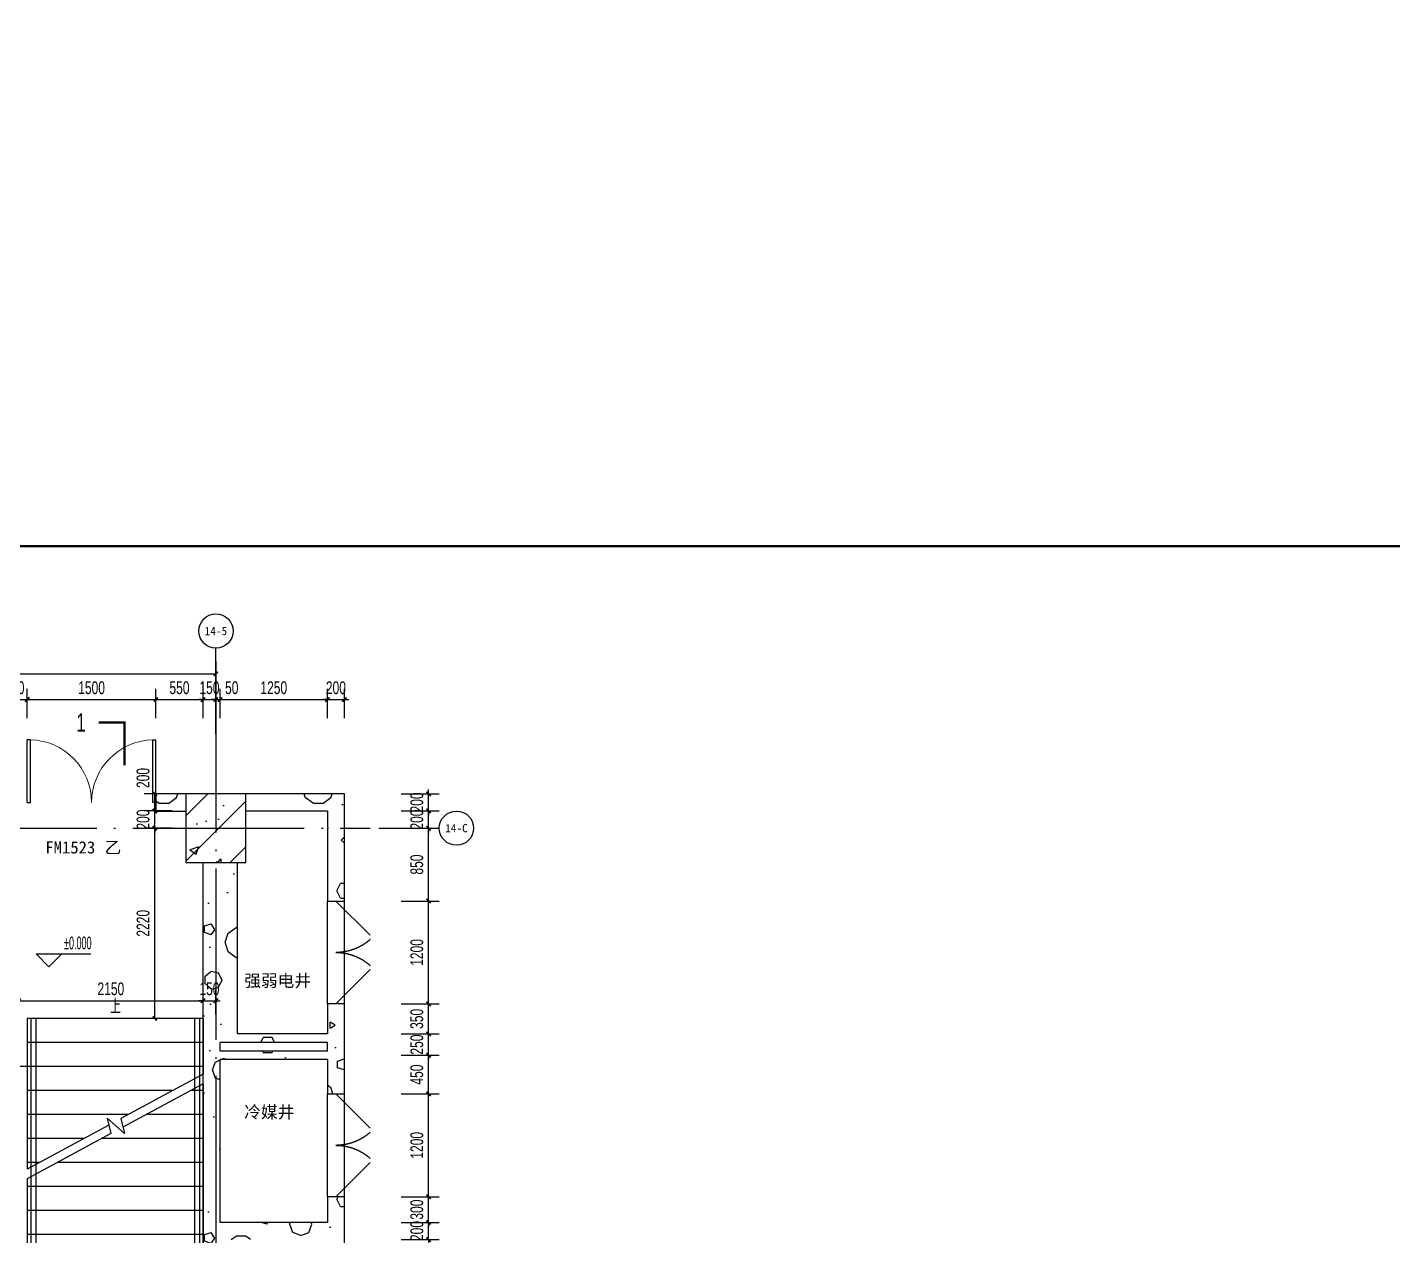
# Model space of a CAD drawing. Extents: x -26219 to 315419, y -160410 to -120810.
# Drawn here: x 6028 to 21955, y -134906 to -120810 of the extents above; entities that cross this region are included whole.
import ezdxf
from ezdxf.enums import TextEntityAlignment as Align
from ezdxf.xclip import XClip

# ---------------------------------------------------------------- set-up
doc = ezdxf.new("R2010")
doc.units = 0
doc.header["$LTSCALE"] = 1000
doc.header["$MEASUREMENT"] = 0
doc.header["$XCLIPFRAME"] = 0
doc.linetypes.add('104-14# 核心筒$2$DOTE', pattern=[2.42, 2, -0.2, 0.02, -0.2])
for name, color, linetype in [('01-标注_尺寸', 124, 'Continuous'), ('01-标注_标高', 200, 'Continuous'), ('01-标注_符号', 200, 'Continuous'), ('01-标注_轴线坐标', 132, 'Continuous'), ('02-TEXT_标注', 130, 'Continuous'), ('02-TEXT_轴号', 7, 'Continuous'), ('104-14# 核心筒$0$A-E_栏杆', 232, 'Continuous'), ('104-14# 核心筒$0$A-E_电梯', 171, 'Continuous'), ('104-14# 核心筒$0$A_STR-砌块墙', 121, 'Continuous'), ('104-14# 核心筒$0$DOOR_FIRE', 220, 'Continuous'), ('104-14# 核心筒$2$05-填充_天正', 26, 'Continuous'), ('104-14# 核心筒$2$A_AXIS-轴线', 36, '104-14# 核心筒$2$DOTE'), ('104-14# 核心筒$2$A_STR-砼柱', 51, 'Continuous'), ('DOOR_FIRE_TEXT', 7, 'Continuous')]:
    doc.layers.add(name, color=color, linetype=linetype)
doc.styles.add('_TCH_AXIS', font='STXIHEI_0.TTF', dxfattribs={"width": 0.75, "height": 750})
doc.styles.add('_TCH_DIM', font='ros.shx', dxfattribs={"width": 0.75, "bigfont": 'jd.shx'})
doc.styles.add('_TCH_DIM_T3', font='ros.shx', dxfattribs={"width": 0.705882, "bigfont": 'jd.shx'})
doc.styles.add('_TCH_LABEL', font='ros.shx', dxfattribs={"bigfont": 'jd.shx'})
doc.styles.add('_TCH_WINDOW', font='STXIHEI_0.TTF')
doc.styles.get("Standard").update_dxf_attribs({"font": 'STXIHEI_0.TTF'})
doc.dimstyles.new('_TCH_ARCH&&50', dxfattribs={"dimtxt": 148.75, "dimasz": 50, "dimexe": 125, "dimexo": 150, "dimgap": 63.125, "dimtad": 1, "dimdec": 0, "dimzin": 0, "dimdsep": 46, "dimtxsty": '_TCH_DIM_T3', "dimblk": 'ARCHTICK', "dimcen": 0.09, "dimclrt": 7, "dimazin": 2, "dimtfac": 1, "dimtdec": 0, "dimtix": 1, "dimtmove": 2, "dimatfit": 3, "dimfxl": 0, "dimtolj": 1, "dimtzin": 0, "dimarcsym": 0})
pattern_1 = [(0, (531, -549), (900, 1800), [0, -1800]), (0, (-522, -792), (900, 1800), [0, -1800]), (0, (63, -810), (900, 1800), [0, -1800]), (0, (702, -279), (900, 1800), [0, -1800]), (0, (-45, -900), (900, 1800), [0, -1800]), (0, (882, 855), (900, 1800), [0, -1800]), (0, (333, 711), (900, 1800), [0, -1800]), (0, (621, 486), (900, 1800), [0, -1800]), (0, (-846, 450), (900, 1800), [0, -1800]), (0, (36, 369), (900, 1800), [0, -1800]), (0, (-306, -90), (900, 1800), [0, -1800]), (0, (-288, -765), (900, 1800), [0, -1800]), (0, (387, -837), (900, 1800), [0, -1800]), (0, (882, -45), (900, 1800), [0, -1800]), (0, (-801, -324), (900, 1800), [0, -1800]), (0, (-648, -18), (900, 1800), [0, -1800]), (0, (54, -144), (900, 1800), [0, -1800]), (0, (-198, -405), (900, 1800), [0, -1800]), (0, (-342, 189), (900, 1800), [0, -1800]), (0, (-117, 864), (900, 1800), [0, -1800]), (0, (-729, -702), (900, 1800), [0, -1800]), (0, (261, 495), (900, 1800), [0, -1800]), (0, (-576, 522), (900, 1800), [0, -1800]), (0, (-720, 756), (900, 1800), [0, -1800]), (130.6013, (771.43, 291.43), (-4499.99995, 5400.00002), [79.025, -33111.333]), (18.43495, (642.86, 325.71), (4500, 1800), [81.316, -11302.884]), (90, (642.9, 248.6), (900, 1800), [77.14, -3522.86]), (161.56505, (720, 222.86), (-4500, 1799.9999), [81.316, -11302.884]), (53.1301, (720, 222.86), (900, 1800), [85.714, -8914.285]), (135, (788.6, -694.3), (-900, 1800), [72.73, -5018.44]), (45, (685.7, -694.3), (900, 1800), [72.73, -5018.44]), (135, (737.14, -745.7), (-900, 1800), [72.73, -5018.44]), (45, (737.14, -745.7), (900, 1800), [72.73, -5018.44]), (116.565, (-77.1, 514.3), (-0.0002, 3600), [95.83, -1916.63]), (180, (-120, 600), (-900, 1800), [102.86, -1697.14]), (63.435, (-265.7, 514.3), (8e-06, 3600), [95.83, -1916.63]), (116.565, (-222.9, 428.6), (-0.0002, 3600), [95.83, -1916.63]), (0, (-222.9, 428.6), (900, 1800), [102.86, -1697.14]), (63.435, (-120, 428.6), (8e-06, 3600), [95.83, -1916.63]), (107.10273, (600, -94.286), (-2699.9999, 9000.00001), [116.584, -48848.707]), (143.97263, (565.71, 17.14), (-17099.9998, 12600), [116.584, -24366.06]), (180, (471.4, 85.7), (-900, 1800), [111.43, -1688.57]), (36.02737, (265.71, 17.14), (17099.99987, 12599.99986), [116.584, -24366.06]), (71.56505, (231.43, -85.7), (2700, 9000), [108.42, -11275.78]), (107.10273, (265.714, -197.14), (-2699.9999, 9000.00001), [116.584, -48848.707]), (143.97263, (360, -265.71), (-17099.9998, 12600), [116.584, -24366.06]), (0, (360, -265.7), (900, 1800), [111.43, -1688.57]), (36.02737, (471.43, -265.71), (17099.99987, 12599.99986), [116.584, -24366.06]), (71.56505, (565.71, -197.14), (2700, 9000), [108.42, -11275.78]), (150.2551, (617.14, 745.71), (-2700, 1800), [69.105, -14442.96]), (90, (557.1, 711.4), (900, 1800), [68.57, -3531.43]), (29.7449, (557.14, 711.43), (2700, 1800), [69.105, -14442.96]), (116.565, (197.1, -531.4), (-0.0002, 3600), [95.83, -1916.63]), (168.69007, (154.29, -445.71), (-8100, 1799.99995), [87.41, -18269.056]), (41.18593, (0, -488.57), (22499.99986, 19799.99983), [91.116, -38177.406]), (90, (0, -574.3), (900, 1800), [85.714, -3514.285]), (138.81407, (68.57, -634.286), (-22499.9996, 19800.00013), [91.116, -38177.406]), (16.69924, (68.57, -634.286), (29699.99978, 8999.9999), [89.49, -37495.613]), (60.9454, (154.29, -608.57), (900, 1799.99998), [88.25, -36976.02]), (109.9831, (-557.14, 222.86), (-4500.00002, 12599.99997), [100.326, -42036.592]), (155.55605, (-591.43, 317.14), (-11700.00004, 5399.99989), [103.57, -43395.394]), (24.44395, (-780, 317.14), (11700, 5399.99997), [103.57, -43395.394]), (70.0169, (-814.286, 222.86), (4500.00001, 12599.99997), [100.326, -42036.592]), (109.9831, (-780, 128.57), (-4500.00002, 12599.99997), [100.326, -42036.592]), (160.0169, (-685.71, 94.29), (-4500, 1799.9999), [100.326, -20968.13]), (19.9831, (-685.71, 94.29), (4500, 1800), [100.326, -20968.13]), (70.0169, (-591.43, 128.57), (4500.00001, 12599.99997), [100.326, -42036.592]), (122.0054, (111.43, 60), (-900.0001, 1799.9999), [80.86, -16900.3]), (18.43495, (-8.57, 102.86), (4500, 1800), [81.316, -11302.884]), (90, (-8.6, 25.7), (900, 1800), [77.14, -3522.86]), (161.56505, (68.57, 0), (-4500, 1799.9999), [81.316, -11302.884]), (54.46232, (68.57, 0), (6300, 9000), [73.734, -30894.635]), (116.565, (-411.4, -377.1), (-0.0002, 3600), [95.83, -1916.63]), (180, (-454.3, -291.4), (-900, 1800), [94.286, -1705.714]), (59.03624, (-600, -377.14), (900, 1800), [99.96, -20891.466]), (120.96376, (-548.57, -462.86), (-900.0001, 1799.9999), [99.96, -20891.466]), (0, (-548.6, -462.9), (900, 1800), [94.286, -1705.714]), (63.435, (-454.3, -462.9), (8e-06, 3600), [95.83, -1916.63])]

# ---------------------------------------------------------------- blocks, each defined once
blk = doc.blocks.new('104-14# 核心筒$0$$DorLib2D$00000002')
for p, q in [((-0.5, 0), (-0.5, 0.4875)), ((-0.475, 0.4875), (-0.5, 0.4875)), ((-0.475, 0), (-0.475, 0.4875)), ((0.475, 0), (0.475, 0.4875)), ((0.475, 0.4875), (0.5, 0.4875)), ((0.5, 0), (0.5, 0.4875)), ((-0.5, 0), (-0.475, 0)), ((0.5, 0), (0.475, 0))]:
    blk.add_line(p, q)
at = {"lineweight": 13}
for centre, start, end in [((-0.4875, 0), 0, 88.53072), ((0.4875, 0), 91.46928, 180)]:
    blk.add_arc(centre, 0.4875, start, end, dxfattribs=at)
blk = doc.blocks.new('104-14# 核心筒$0$$DorLib2D$00000116')
at = {"color": 0}
for p, q in [((-0.5, 0), (-0.146, 0.354)), ((0.5, 0), (0.146, 0.354))]:
    blk.add_line(p, q, dxfattribs=at)
for centre, start, end in [((-0.5, 0), 0, 45), ((0.5, 0), 135, 180)]:
    blk.add_arc(centre, 0.5, start, end, dxfattribs=at)
blk = doc.blocks.new('104-14# 核心筒')
at = {"layer": '104-14# 核心筒$2$05-填充_天正'}
h = blk.add_hatch(dxfattribs=at)
h.set_pattern_fill('加气混凝土', color=256, scale=150, style=0)
h.set_pattern_definition(pattern_1)
h.paths.add_polyline_path([(32050, 16900), (32050, 17100), (31700, 17100), (31700, 16900)])
h = blk.add_hatch(dxfattribs=at)
h.set_pattern_fill('钢筋混凝土', color=256, scale=150, style=0)
h.set_pattern_definition([(45, (0, 0), (-265.165, 265.165), []), (50, (0, 0), (1075.89, -94.128), [112.5, -1237.5]), (355, (0, 0), (-208.127, 1128.288), [90, -990]), (100.4514, (89.7, -7.8), (867.764, 1034.16), [95.61, -1051.713]), (46.184, (0, 300), (1600.86, -248.28), [168.75, -1856.25]), (96.6356, (133.4, 279.3), (1401.994, 1461.18), [143.415, -1577.57]), (351.184, (0, 300), (1401.99, 1461.18), [135, -1485]), (21, (150, 225), (895.36, -603.928), [112.5, -1237.5]), (326, (150, 225), (364.973, 1087.725), [90, -990]), (71.4514, (224.6, 174.7), (1260.334, 483.796), [95.61, -1051.713]), (37.5, (0, 0), (18.2398, 499.3408), [0, -978, 0, -1005, 0, -993.75]), (7.5, (0, 0), (394.604, 591.6176), [0, -573, 0, -955.5, 0, -378.75]), (327.5, (-334.5, 0), (800.7337, -33.8323), [0, -375, 0, -1170, 0, -1552.5]), (317.5, (-484.5, 0), (874.779, 150.157), [0, -487.5, 0, -777, 0, -1102.5])])
h.paths.add_polyline_path([(32050, 16300), (32750, 16300), (32750, 17100), (32050, 17100)])
h = blk.add_hatch(dxfattribs=at)
h.set_pattern_fill('加气混凝土', color=256, scale=150, style=0)
h.set_pattern_definition(pattern_1)
h.paths.add_polyline_path([(32750, 17100), (32750, 16900), (33700, 16900), (33900, 17100)])
h = blk.add_hatch(dxfattribs=at)
h.set_pattern_fill('加气混凝土', color=256, scale=150, style=0)
h.set_pattern_definition(pattern_1)
h.paths.add_polyline_path([(33700, 16900), (33700, 15850), (33900, 15850), (33900, 17100)])
h = blk.add_hatch(dxfattribs=at)
h.set_pattern_fill('加气混凝土', color=256, scale=150, style=0)
h.set_pattern_definition(pattern_1)
h.paths.add_polyline_path([(32650, 16300), (32250, 16300), (32250, 14250), (32450, 14250), (32650, 14300)])
h = blk.add_hatch(dxfattribs=at)
h.set_pattern_fill('加气混凝土', color=256, scale=150, style=0)
h.set_pattern_definition(pattern_1)
h.paths.add_polyline_path([(33900, 14250), (33900, 14650), (33700, 14650), (33700, 14300), (33766.7, 14250)])
h = blk.add_hatch(dxfattribs=at)
h.set_pattern_fill('加气混凝土', color=256, scale=150, style=0)
h.set_pattern_definition(pattern_1)
h.paths.add_polyline_path([(32383.3, 14050), (32450, 14100), (32450, 14250), (32250, 14250), (32250, 14050)])
h = blk.add_hatch(dxfattribs=at)
h.set_pattern_fill('加气混凝土', color=256, scale=150, style=0)
h.set_pattern_definition(pattern_1)
h.paths.add_polyline_path([(33766.7, 14250), (33700, 14300), (32650, 14300), (32450, 14250), (32450, 14200), (33700, 14200)])
h = blk.add_hatch(dxfattribs=at)
h.set_pattern_fill('加气混凝土', color=256, scale=150, style=0)
h.set_pattern_definition(pattern_1)
h.paths.add_polyline_path([(33766.7, 14050), (33900, 14050), (33900, 14250), (33766.7, 14250), (33700, 14200), (33700, 14100)])
h = blk.add_hatch(dxfattribs=at)
h.set_pattern_fill('加气混凝土', color=256, scale=150, style=0)
h.set_pattern_definition(pattern_1)
h.paths.add_polyline_path([(32383.3, 12000), (32450, 12100), (32450, 14000), (32383.3, 14050), (32250, 14050), (32250, 12000)])
h = blk.add_hatch(dxfattribs=at)
h.set_pattern_fill('加气混凝土', color=256, scale=150, style=0)
h.set_pattern_definition(pattern_1)
h.paths.add_polyline_path([(33766.7, 14050), (33700, 14100), (32450, 14100), (32383.3, 14050), (32450, 14000), (33700, 14000)])
h = blk.add_hatch(dxfattribs=at)
h.set_pattern_fill('加气混凝土', color=256, scale=150, style=0)
h.set_pattern_definition(pattern_1)
h.paths.add_polyline_path([(33700, 14000), (33700, 13600), (33900, 13600), (33900, 14050), (33766.7, 14050)])
h = blk.add_hatch(dxfattribs=at)
h.set_pattern_fill('加气混凝土', color=256, scale=150, style=0)
h.set_pattern_definition(pattern_1)
h.paths.add_polyline_path([(33900, 12000), (33900, 12400), (33700, 12400), (33700, 12100), (33766.7, 12000)])
h = blk.add_hatch(dxfattribs=at)
h.set_pattern_fill('加气混凝土', color=256, scale=150, style=0)
h.set_pattern_definition(pattern_1)
h.paths.add_polyline_path([(32383.3, 10850), (32450, 10900), (32450, 11900), (32383.3, 12000), (32250, 12000), (32250, 10850)])
h = blk.add_hatch(dxfattribs=at)
h.set_pattern_fill('加气混凝土', color=256, scale=150, style=0)
h.set_pattern_definition(pattern_1)
h.paths.add_polyline_path([(33766.7, 12000), (33700, 12100), (32450, 12100), (32383.3, 12000), (32450, 11900), (33700, 11900)])
h = blk.add_hatch(dxfattribs=at)
h.set_pattern_fill('加气混凝土', color=256, scale=150, style=0)
h.set_pattern_definition(pattern_1)
h.paths.add_polyline_path([(33700, 11900), (33700, 11700), (33900, 11700), (33900, 12000), (33766.7, 12000)])
at = {"layer": '104-14# 核心筒$0$A-E_栏杆'}
for p, q in [((30240, 14480), (30240, 10520)), ((30300, 14480), (30240, 14480)), ((30300, 14480), (30300, 10460)), ((32150, 14480), (32150, 10560)), ((32210, 14480), (32150, 14480)), ((32210, 14480), (32210, 10560))]:
    blk.add_line(p, q, dxfattribs=at)
at = {"layer": '104-14# 核心筒$0$A-E_电梯'}
for p, q in [((30200, 14480), (30200, 12723.8)), ((32250, 14480), (30200, 14480)), ((32250, 14480), (32250, 13829.8)), ((32250, 14200), (30200, 14200)), ((30200, 13920), (30100, 13920)), ((32250, 13920), (30200, 13920)), ((32250, 13829.8), (31292.1, 13313)), ((32250, 13716.2), (31316, 13212.3)), ((32250, 13716.2), (32250, 10560)), ((31898.2, 13640), (30200, 13640)), ((32250, 13640), (32108.8, 13640)), ((31379.2, 13360), (30200, 13360)), ((31151.5, 13237.2), (30200, 12723.8)), ((31333.3, 13139.4), (31132.3, 13318.2)), ((31132.3, 13318.2), (31175.4, 13136.5)), ((31292.1, 13313), (31333.3, 13139.4)), ((32250, 13360), (31589.8, 13360)), ((31175.4, 13136.5), (30200, 12610.2)), ((30860.2, 13080), (30200, 13080)), ((32250, 13080), (31070.8, 13080)), ((30341.2, 12800), (30200, 12800)), ((32250, 12800), (30551.8, 12800)), ((30200, 12610.2), (30200, 10560)), ((32250, 12520), (30200, 12520)), ((32250, 12240), (30200, 12240)), ((32250, 11960), (30200, 11960))]:
    blk.add_line(p, q, dxfattribs=at)
at = {"layer": '104-14# 核心筒$0$A_STR-砌块墙'}
for p, q in [((32050, 17100), (31700, 17100)), ((31700, 17100), (31700, 16900)), ((33900, 17100), (32750, 17100)), ((33900, 15850), (33900, 17100)), ((31700, 16900), (32050, 16900)), ((33700, 16900), (32750, 16900)), ((33700, 16900), (33700, 15850)), ((32250, 14250), (32250, 16300)), ((32650, 14300), (32650, 16300)), ((33700, 15850), (33900, 15850)), ((33900, 14650), (33700, 14650)), ((33700, 14650), (33700, 14300)), ((33900, 14250), (33900, 14650)), ((32250, 14050), (32250, 14250)), ((33700, 14200), (32450, 14200)), ((32450, 14100), (32450, 14200)), ((33700, 14300), (32650, 14300)), ((33700, 14100), (33700, 14200)), ((33900, 14050), (33900, 14250)), ((32250, 12000), (32250, 14050)), ((33700, 14100), (32450, 14100)), ((33900, 13600), (33900, 14050)), ((33700, 14000), (32450, 14000)), ((32450, 12100), (32450, 14000)), ((33700, 14000), (33700, 13600)), ((33700, 13600), (33900, 13600)), ((33900, 12400), (33700, 12400)), ((33700, 12400), (33700, 12100)), ((33900, 12000), (33900, 12400)), ((32250, 10850), (32250, 12000)), ((33700, 12100), (32450, 12100)), ((33900, 11700), (33900, 12000))]:
    blk.add_line(p, q, dxfattribs=at)
at = {"layer": '104-14# 核心筒$0$DOOR_FIRE'}
for p, q in [((33700, 14650), (33700, 15850)), ((33900, 14650), (33900, 15850)), ((33700, 12400), (33700, 13600)), ((33900, 12400), (33900, 13600))]:
    blk.add_line(p, q, dxfattribs=at)
at = {"layer": '104-14# 核心筒$2$A_AXIS-轴线'}
for p, q in [((-9370.1, 284000), (120259.9, 284000)), ((32400, 54018.4), (32400, -8545.1)), ((-24839, 16700), (120259.9, 16700))]:
    blk.add_line(p, q, dxfattribs=at)
at = {"layer": '104-14# 核心筒$2$A_STR-砼柱'}
for p, q in [((32750, 17100), (32050, 17100)), ((32050, 17100), (32050, 16300)), ((32750, 16300), (32750, 17100)), ((32050, 16300), (32750, 16300))]:
    blk.add_line(p, q, dxfattribs=at)
at = {"layer": '104-14# 核心筒$0$DOOR_FIRE', "zscale": 200}
for name, p, xscale, yscale, rotation in [('104-14# 核心筒$0$$DorLib2D$00000002', (30950, 17000), -1500, -1500, 180.000000000012), ('104-14# 核心筒$0$$DorLib2D$00000116', (33800, 15250), 1200, -1200, 90.00000000036427), ('104-14# 核心筒$0$$DorLib2D$00000116', (33800, 13000), 1200, -1200, 90.00000000036427)]:
    blk.add_blockref(name, p, dxfattribs=dict(at, xscale=xscale, yscale=yscale, rotation=rotation))
blk = doc.blocks.new('图框-A1+1-2')
for points, const_width in [([(0, 0), (1261, 0), (1261, 594), (0, 594)], 0.05), ([(1186, 584), (25, 584), (25, 10), (1186, 10)], 0.5)]:
    blk.add_lwpolyline(points, close=True, dxfattribs=dict(const_width=const_width))
blk = doc.blocks.new('_ArchTick')
at = {"color": 0, "linetype": 'ByBlock', "const_width": 0.4}
blk.add_lwpolyline([(-0.5, -0.5), (0.5, 0.5)], dxfattribs=at)
blk = doc.blocks.new('*D386')
at = {"layer": '01-标注_尺寸', "color": 0, "lineweight": -2, "transparency": 16777216}
for p, q in [((-772, -128802), (-772, -128227)), ((-772, -128352), (8228, -128352)), ((8228, -128802), (8228, -128227))]:
    blk.add_line(p, q, dxfattribs=at)
at = {"layer": 'Defpoints', "color": 0, "transparency": 16777216}
for p in [(8228, -128352), (-772, -128952), (8228, -128952)]:
    blk.add_point(p, dxfattribs=at)
at = {"layer": '01-标注_尺寸', "color": 0, "lineweight": -2, "transparency": 16777216, "xscale": 50, "yscale": 50, "zscale": 50, "rotation": 180}
blk.add_blockref('_ArchTick', (-772, -128352), dxfattribs=at)
at = {"layer": '01-标注_尺寸', "color": 0, "lineweight": -2, "transparency": 16777216, "xscale": 50, "yscale": 50, "zscale": 50}
blk.add_blockref('_ArchTick', (8228, -128352), dxfattribs=at)
at = {"layer": '01-标注_尺寸', "color": 7, "transparency": 16777216, "insert": (3728, -128215), "char_height": 148.8, "attachment_point": 5, "style": '_TCH_DIM_T3'}
blk.add_mtext('\\A1;9000', dxfattribs=at)
blk = doc.blocks.new('*D395')
at = {"layer": '01-标注_尺寸', "color": 0, "lineweight": -2, "transparency": 16777216}
for p, q in [((10709, -134752), (10709, -134702)), ((10389, -134752), (10834, -134752)), ((10709, -134952), (10709, -134752)), ((10389, -134952), (10834, -134952)), ((10709, -134952), (10709, -135002))]:
    blk.add_line(p, q, dxfattribs=at)
at = {"layer": 'Defpoints', "color": 0, "transparency": 16777216}
for p in [(10239, -134752), (10709, -134752), (10239, -134952)]:
    blk.add_point(p, dxfattribs=at)
at = {"layer": '01-标注_尺寸', "color": 0, "lineweight": -2, "transparency": 16777216, "xscale": 50, "yscale": 50, "zscale": 50}
for p, rotation in [((10709, -134752), 270), ((10709, -134952), 90)]:
    blk.add_blockref('_ArchTick', p, dxfattribs=dict(at, rotation=rotation))
at = {"layer": '01-标注_尺寸', "color": 7, "transparency": 16777216, "insert": (10572, -134852), "char_height": 148.8, "attachment_point": 5, "rotation": 90, "style": '_TCH_DIM_T3'}
blk.add_mtext('\\A1;200', dxfattribs=at)
blk = doc.blocks.new('*D396')
at = {"layer": '01-标注_尺寸', "color": 0, "lineweight": -2, "transparency": 16777216}
for p, q in [((10709, -134452), (10709, -134402)), ((10389, -134452), (10834, -134452)), ((10709, -134752), (10709, -134452)), ((10389, -134752), (10834, -134752)), ((10709, -134752), (10709, -134802))]:
    blk.add_line(p, q, dxfattribs=at)
at = {"layer": 'Defpoints', "color": 0, "transparency": 16777216}
for p in [(10239, -134452), (10709, -134452), (10239, -134752)]:
    blk.add_point(p, dxfattribs=at)
at = {"layer": '01-标注_尺寸', "color": 0, "lineweight": -2, "transparency": 16777216, "xscale": 50, "yscale": 50, "zscale": 50}
for p, rotation in [((10709, -134452), 270), ((10709, -134752), 90)]:
    blk.add_blockref('_ArchTick', p, dxfattribs=dict(at, rotation=rotation))
at = {"layer": '01-标注_尺寸', "color": 7, "transparency": 16777216, "insert": (10572, -134602), "char_height": 148.8, "attachment_point": 5, "rotation": 90, "style": '_TCH_DIM_T3'}
blk.add_mtext('\\A1;300', dxfattribs=at)
blk = doc.blocks.new('*D397')
at = {"layer": '01-标注_尺寸', "color": 0, "lineweight": -2, "transparency": 16777216}
for p, q in [((10389, -133252), (10834, -133252)), ((10709, -134452), (10709, -133252)), ((10389, -134452), (10834, -134452))]:
    blk.add_line(p, q, dxfattribs=at)
at = {"layer": 'Defpoints', "color": 0, "transparency": 16777216}
for p in [(10239, -133252), (10709, -133252), (10239, -134452)]:
    blk.add_point(p, dxfattribs=at)
at = {"layer": '01-标注_尺寸', "color": 0, "lineweight": -2, "transparency": 16777216, "xscale": 50, "yscale": 50, "zscale": 50}
for p, rotation in [((10709, -133252), 90), ((10709, -134452), 270)]:
    blk.add_blockref('_ArchTick', p, dxfattribs=dict(at, rotation=rotation))
at = {"layer": '01-标注_尺寸', "color": 7, "transparency": 16777216, "insert": (10572, -133852), "char_height": 148.8, "attachment_point": 5, "rotation": 90, "style": '_TCH_DIM_T3'}
blk.add_mtext('\\A1;1200', dxfattribs=at)
blk = doc.blocks.new('*D398')
at = {"layer": '01-标注_尺寸', "color": 0, "lineweight": -2, "transparency": 16777216}
for p, q in [((10389, -132802), (10834, -132802)), ((10709, -133252), (10709, -132802)), ((10389, -133252), (10834, -133252))]:
    blk.add_line(p, q, dxfattribs=at)
at = {"layer": 'Defpoints', "color": 0, "transparency": 16777216}
for p in [(10239, -132802), (10709, -132802), (10239, -133252)]:
    blk.add_point(p, dxfattribs=at)
at = {"layer": '01-标注_尺寸', "color": 0, "lineweight": -2, "transparency": 16777216, "xscale": 50, "yscale": 50, "zscale": 50}
for p, rotation in [((10709, -132802), 90), ((10709, -133252), 270)]:
    blk.add_blockref('_ArchTick', p, dxfattribs=dict(at, rotation=rotation))
at = {"layer": '01-标注_尺寸', "color": 7, "transparency": 16777216, "insert": (10572, -133027), "char_height": 148.8, "attachment_point": 5, "rotation": 90, "style": '_TCH_DIM_T3'}
blk.add_mtext('\\A1;450', dxfattribs=at)
blk = doc.blocks.new('*D399')
at = {"layer": '01-标注_尺寸', "color": 0, "lineweight": -2, "transparency": 16777216}
for p, q in [((10709, -132552), (10709, -132502)), ((10389, -132552), (10834, -132552)), ((10709, -132802), (10709, -132552)), ((10389, -132802), (10834, -132802)), ((10709, -132802), (10709, -132852))]:
    blk.add_line(p, q, dxfattribs=at)
at = {"layer": 'Defpoints', "color": 0, "transparency": 16777216}
for p in [(10239, -132552), (10709, -132552), (10239, -132802)]:
    blk.add_point(p, dxfattribs=at)
at = {"layer": '01-标注_尺寸', "color": 0, "lineweight": -2, "transparency": 16777216, "xscale": 50, "yscale": 50, "zscale": 50}
for p, rotation in [((10709, -132552), 270), ((10709, -132802), 90)]:
    blk.add_blockref('_ArchTick', p, dxfattribs=dict(at, rotation=rotation))
at = {"layer": '01-标注_尺寸', "color": 7, "transparency": 16777216, "insert": (10572, -132677), "char_height": 148.8, "attachment_point": 5, "rotation": 90, "style": '_TCH_DIM_T3'}
blk.add_mtext('\\A1;250', dxfattribs=at)
blk = doc.blocks.new('*D400')
at = {"layer": '01-标注_尺寸', "color": 0, "lineweight": -2, "transparency": 16777216}
for p, q in [((10389, -132202), (10834, -132202)), ((10709, -132552), (10709, -132202)), ((10389, -132552), (10834, -132552))]:
    blk.add_line(p, q, dxfattribs=at)
at = {"layer": 'Defpoints', "color": 0, "transparency": 16777216}
for p in [(10239, -132202), (10709, -132202), (10239, -132552)]:
    blk.add_point(p, dxfattribs=at)
at = {"layer": '01-标注_尺寸', "color": 0, "lineweight": -2, "transparency": 16777216, "xscale": 50, "yscale": 50, "zscale": 50}
for p, rotation in [((10709, -132202), 90), ((10709, -132552), 270)]:
    blk.add_blockref('_ArchTick', p, dxfattribs=dict(at, rotation=rotation))
at = {"layer": '01-标注_尺寸', "color": 7, "transparency": 16777216, "insert": (10572, -132377), "char_height": 148.8, "attachment_point": 5, "rotation": 90, "style": '_TCH_DIM_T3'}
blk.add_mtext('\\A1;350', dxfattribs=at)
blk = doc.blocks.new('*D401')
at = {"layer": '01-标注_尺寸', "color": 0, "lineweight": -2, "transparency": 16777216}
for p, q in [((10389, -131002), (10834, -131002)), ((10709, -132202), (10709, -131002)), ((10389, -132202), (10834, -132202))]:
    blk.add_line(p, q, dxfattribs=at)
at = {"layer": 'Defpoints', "color": 0, "transparency": 16777216}
for p in [(10239, -131002), (10709, -131002), (10239, -132202)]:
    blk.add_point(p, dxfattribs=at)
at = {"layer": '01-标注_尺寸', "color": 0, "lineweight": -2, "transparency": 16777216, "xscale": 50, "yscale": 50, "zscale": 50}
for p, rotation in [((10709, -131002), 90), ((10709, -132202), 270)]:
    blk.add_blockref('_ArchTick', p, dxfattribs=dict(at, rotation=rotation))
at = {"layer": '01-标注_尺寸', "color": 7, "transparency": 16777216, "insert": (10572, -131602), "char_height": 148.8, "attachment_point": 5, "rotation": 90, "style": '_TCH_DIM_T3'}
blk.add_mtext('\\A1;1200', dxfattribs=at)
blk = doc.blocks.new('*D402')
at = {"layer": '01-标注_尺寸', "color": 0, "lineweight": -2, "transparency": 16777216}
for p, q in [((10389, -130152), (10834, -130152)), ((10709, -131002), (10709, -130152)), ((10389, -131002), (10834, -131002))]:
    blk.add_line(p, q, dxfattribs=at)
at = {"layer": 'Defpoints', "color": 0, "transparency": 16777216}
for p in [(10239, -130152), (10709, -130152), (10239, -131002)]:
    blk.add_point(p, dxfattribs=at)
at = {"layer": '01-标注_尺寸', "color": 0, "lineweight": -2, "transparency": 16777216, "xscale": 50, "yscale": 50, "zscale": 50}
for p, rotation in [((10709, -130152), 90), ((10709, -131002), 270)]:
    blk.add_blockref('_ArchTick', p, dxfattribs=dict(at, rotation=rotation))
at = {"layer": '01-标注_尺寸', "color": 7, "transparency": 16777216, "insert": (10572, -130577), "char_height": 148.8, "attachment_point": 5, "rotation": 90, "style": '_TCH_DIM_T3'}
blk.add_mtext('\\A1;850', dxfattribs=at)
blk = doc.blocks.new('*D403')
at = {"layer": '01-标注_尺寸', "color": 0, "lineweight": -2, "transparency": 16777216}
for p, q in [((10389, -129952), (10834, -129952)), ((10709, -129952), (10709, -129902)), ((10709, -130152), (10709, -129952)), ((10389, -130152), (10834, -130152)), ((10709, -130152), (10709, -130202))]:
    blk.add_line(p, q, dxfattribs=at)
at = {"layer": 'Defpoints', "color": 0, "transparency": 16777216}
for p in [(10239, -129952), (10709, -129952), (10239, -130152)]:
    blk.add_point(p, dxfattribs=at)
at = {"layer": '01-标注_尺寸', "color": 0, "lineweight": -2, "transparency": 16777216, "xscale": 50, "yscale": 50, "zscale": 50}
for p, rotation in [((10709, -129952), 270), ((10709, -130152), 90)]:
    blk.add_blockref('_ArchTick', p, dxfattribs=dict(at, rotation=rotation))
at = {"layer": '01-标注_尺寸', "color": 7, "transparency": 16777216, "insert": (10572, -130052), "char_height": 148.8, "attachment_point": 5, "rotation": 90, "style": '_TCH_DIM_T3'}
blk.add_mtext('\\A1;200', dxfattribs=at)
blk = doc.blocks.new('*D404')
at = {"layer": '01-标注_尺寸', "color": 0, "lineweight": -2, "transparency": 16777216}
for p, q in [((10389, -129752), (10834, -129752)), ((10709, -129752), (10709, -129702)), ((10709, -129952), (10709, -129752)), ((10389, -129952), (10834, -129952)), ((10709, -129952), (10709, -130002))]:
    blk.add_line(p, q, dxfattribs=at)
at = {"layer": 'Defpoints', "color": 0, "transparency": 16777216}
for p in [(10239, -129752), (10709, -129752), (10239, -129952)]:
    blk.add_point(p, dxfattribs=at)
at = {"layer": '01-标注_尺寸', "color": 0, "lineweight": -2, "transparency": 16777216, "xscale": 50, "yscale": 50, "zscale": 50}
for p, rotation in [((10709, -129752), 270), ((10709, -129952), 90)]:
    blk.add_blockref('_ArchTick', p, dxfattribs=dict(at, rotation=rotation))
at = {"layer": '01-标注_尺寸', "color": 7, "transparency": 16777216, "insert": (10572, -129852), "char_height": 148.8, "attachment_point": 5, "rotation": 90, "style": '_TCH_DIM_T3'}
blk.add_mtext('\\A1;200', dxfattribs=at)
blk = doc.blocks.new('*D405')
at = {"layer": '01-标注_尺寸', "color": 0, "lineweight": -2, "transparency": 16777216}
for p, q in [((9528, -128868), (9528, -128527)), ((9728, -128868), (9728, -128527)), ((9528, -128652), (9478, -128652)), ((9528, -128652), (9728, -128652)), ((9728, -128652), (9778, -128652))]:
    blk.add_line(p, q, dxfattribs=at)
at = {"layer": 'Defpoints', "color": 0, "transparency": 16777216}
for p in [(9728, -128652), (9528, -129018), (9728, -129018)]:
    blk.add_point(p, dxfattribs=at)
at = {"layer": '01-标注_尺寸', "color": 0, "lineweight": -2, "transparency": 16777216, "xscale": 50, "yscale": 50, "zscale": 50}
blk.add_blockref('_ArchTick', (9528, -128652), dxfattribs=at)
at = {"layer": '01-标注_尺寸', "color": 0, "lineweight": -2, "transparency": 16777216, "xscale": 50, "yscale": 50, "zscale": 50, "rotation": 180}
blk.add_blockref('_ArchTick', (9728, -128652), dxfattribs=at)
at = {"layer": '01-标注_尺寸', "color": 7, "transparency": 16777216, "insert": (9628, -128515), "char_height": 148.8, "attachment_point": 5, "style": '_TCH_DIM_T3'}
blk.add_mtext('\\A1;200', dxfattribs=at)
blk = doc.blocks.new('*D406')
at = {"layer": '01-标注_尺寸', "color": 0, "lineweight": -2, "transparency": 16777216}
for p, q in [((8278, -128868), (8278, -128527)), ((9528, -128868), (9528, -128527)), ((8278, -128652), (9528, -128652))]:
    blk.add_line(p, q, dxfattribs=at)
at = {"layer": 'Defpoints', "color": 0, "transparency": 16777216}
for p in [(9528, -128652), (8278, -129018), (9528, -129018)]:
    blk.add_point(p, dxfattribs=at)
at = {"layer": '01-标注_尺寸', "color": 0, "lineweight": -2, "transparency": 16777216, "xscale": 50, "yscale": 50, "zscale": 50, "rotation": 180}
blk.add_blockref('_ArchTick', (8278, -128652), dxfattribs=at)
at = {"layer": '01-标注_尺寸', "color": 0, "lineweight": -2, "transparency": 16777216, "xscale": 50, "yscale": 50, "zscale": 50}
blk.add_blockref('_ArchTick', (9528, -128652), dxfattribs=at)
at = {"layer": '01-标注_尺寸', "color": 7, "transparency": 16777216, "insert": (8903, -128515), "char_height": 148.8, "attachment_point": 5, "style": '_TCH_DIM_T3'}
blk.add_mtext('\\A1;1250', dxfattribs=at)
blk = doc.blocks.new('*D407')
at = {"layer": '01-标注_尺寸', "color": 0, "lineweight": -2, "transparency": 16777216}
for p, q in [((8228, -128868), (8228, -128527)), ((8278, -128868), (8278, -128527)), ((8228, -128652), (8178, -128652)), ((8228, -128652), (8278, -128652)), ((8278, -128652), (8328, -128652))]:
    blk.add_line(p, q, dxfattribs=at)
at = {"layer": 'Defpoints', "color": 0, "transparency": 16777216}
for p in [(8278, -128652), (8228, -129018), (8278, -129018)]:
    blk.add_point(p, dxfattribs=at)
at = {"layer": '01-标注_尺寸', "color": 0, "lineweight": -2, "transparency": 16777216, "xscale": 50, "yscale": 50, "zscale": 50}
blk.add_blockref('_ArchTick', (8228, -128652), dxfattribs=at)
at = {"layer": '01-标注_尺寸', "color": 0, "lineweight": -2, "transparency": 16777216, "xscale": 50, "yscale": 50, "zscale": 50, "rotation": 180}
blk.add_blockref('_ArchTick', (8278, -128652), dxfattribs=at)
at = {"layer": '01-标注_尺寸', "color": 7, "transparency": 16777216, "insert": (8413, -128515), "char_height": 148.8, "attachment_point": 5, "style": '_TCH_DIM_T3'}
blk.add_mtext('\\A1;50', dxfattribs=at)
blk = doc.blocks.new('*D408')
at = {"layer": '01-标注_尺寸', "color": 0, "lineweight": -2, "transparency": 16777216}
for p, q in [((8078, -128868), (8078, -128527)), ((8228, -128868), (8228, -128527)), ((8078, -128652), (8028, -128652)), ((8078, -128652), (8228, -128652)), ((8228, -128652), (8278, -128652))]:
    blk.add_line(p, q, dxfattribs=at)
at = {"layer": 'Defpoints', "color": 0, "transparency": 16777216}
for p in [(8228, -128652), (8078, -129018), (8228, -129018)]:
    blk.add_point(p, dxfattribs=at)
at = {"layer": '01-标注_尺寸', "color": 0, "lineweight": -2, "transparency": 16777216, "xscale": 50, "yscale": 50, "zscale": 50}
blk.add_blockref('_ArchTick', (8078, -128652), dxfattribs=at)
at = {"layer": '01-标注_尺寸', "color": 0, "lineweight": -2, "transparency": 16777216, "xscale": 50, "yscale": 50, "zscale": 50, "rotation": 180}
blk.add_blockref('_ArchTick', (8228, -128652), dxfattribs=at)
at = {"layer": '01-标注_尺寸', "color": 7, "transparency": 16777216, "insert": (8153, -128515), "char_height": 148.8, "attachment_point": 5, "style": '_TCH_DIM_T3'}
blk.add_mtext('\\A1;150', dxfattribs=at)
blk = doc.blocks.new('*D409')
at = {"layer": '01-标注_尺寸', "color": 0, "lineweight": -2, "transparency": 16777216}
for p, q in [((7528, -128868), (7528, -128527)), ((8078, -128868), (8078, -128527)), ((7528, -128652), (8078, -128652))]:
    blk.add_line(p, q, dxfattribs=at)
at = {"layer": 'Defpoints', "color": 0, "transparency": 16777216}
for p in [(8078, -128652), (7528, -129018), (8078, -129018)]:
    blk.add_point(p, dxfattribs=at)
at = {"layer": '01-标注_尺寸', "color": 0, "lineweight": -2, "transparency": 16777216, "xscale": 50, "yscale": 50, "zscale": 50, "rotation": 180}
blk.add_blockref('_ArchTick', (7528, -128652), dxfattribs=at)
at = {"layer": '01-标注_尺寸', "color": 0, "lineweight": -2, "transparency": 16777216, "xscale": 50, "yscale": 50, "zscale": 50}
blk.add_blockref('_ArchTick', (8078, -128652), dxfattribs=at)
at = {"layer": '01-标注_尺寸', "color": 7, "transparency": 16777216, "insert": (7803, -128515), "char_height": 148.8, "attachment_point": 5, "style": '_TCH_DIM_T3'}
blk.add_mtext('\\A1;550', dxfattribs=at)
blk = doc.blocks.new('*D410')
at = {"layer": '01-标注_尺寸', "color": 0, "lineweight": -2, "transparency": 16777216}
for p, q in [((6028, -128868), (6028, -128527)), ((7528, -128868), (7528, -128527)), ((6028, -128652), (7528, -128652))]:
    blk.add_line(p, q, dxfattribs=at)
at = {"layer": 'Defpoints', "color": 0, "transparency": 16777216}
for p in [(7528, -128652), (6028, -129018), (7528, -129018)]:
    blk.add_point(p, dxfattribs=at)
at = {"layer": '01-标注_尺寸', "color": 0, "lineweight": -2, "transparency": 16777216, "xscale": 50, "yscale": 50, "zscale": 50, "rotation": 180}
blk.add_blockref('_ArchTick', (6028, -128652), dxfattribs=at)
at = {"layer": '01-标注_尺寸', "color": 0, "lineweight": -2, "transparency": 16777216, "xscale": 50, "yscale": 50, "zscale": 50}
blk.add_blockref('_ArchTick', (7528, -128652), dxfattribs=at)
at = {"layer": '01-标注_尺寸', "color": 7, "transparency": 16777216, "insert": (6778, -128515), "char_height": 148.8, "attachment_point": 5, "style": '_TCH_DIM_T3'}
blk.add_mtext('\\A1;1500', dxfattribs=at)
blk = doc.blocks.new('*D411')
at = {"layer": '01-标注_尺寸', "color": 0, "lineweight": -2, "transparency": 16777216}
for p, q in [((5728, -128868), (5728, -128527)), ((6028, -128868), (6028, -128527)), ((5728, -128652), (5678, -128652)), ((5728, -128652), (6028, -128652)), ((6028, -128652), (6078, -128652))]:
    blk.add_line(p, q, dxfattribs=at)
at = {"layer": 'Defpoints', "color": 0, "transparency": 16777216}
for p in [(6028, -128652), (5728, -129018), (6028, -129018)]:
    blk.add_point(p, dxfattribs=at)
at = {"layer": '01-标注_尺寸', "color": 0, "lineweight": -2, "transparency": 16777216, "xscale": 50, "yscale": 50, "zscale": 50}
blk.add_blockref('_ArchTick', (5728, -128652), dxfattribs=at)
at = {"layer": '01-标注_尺寸', "color": 0, "lineweight": -2, "transparency": 16777216, "xscale": 50, "yscale": 50, "zscale": 50, "rotation": 180}
blk.add_blockref('_ArchTick', (6028, -128652), dxfattribs=at)
at = {"layer": '01-标注_尺寸', "color": 7, "transparency": 16777216, "insert": (5878, -128515), "char_height": 148.8, "attachment_point": 5, "style": '_TCH_DIM_T3'}
blk.add_mtext('\\A1;300', dxfattribs=at)
blk = doc.blocks.new('*D483')
at = {"layer": '01-标注_尺寸', "color": 0, "lineweight": -2, "transparency": 16777216}
for p, q in [((7717, -129752), (7391, -129752)), ((7516, -129952), (7516, -129752)), ((7717, -129952), (7391, -129952))]:
    blk.add_line(p, q, dxfattribs=at)
at = {"layer": 'Defpoints', "color": 0, "transparency": 16777216}
for p in [(7516, -129752), (7867, -129752), (7867, -129952)]:
    blk.add_point(p, dxfattribs=at)
at = {"layer": '01-标注_尺寸', "color": 0, "lineweight": -2, "transparency": 16777216, "xscale": 50, "yscale": 50, "zscale": 50}
for p, rotation in [((7516, -129752), 90), ((7516, -129952), 270)]:
    blk.add_blockref('_ArchTick', p, dxfattribs=dict(at, rotation=rotation))
at = {"layer": '01-标注_尺寸', "color": 7, "transparency": 16777216, "insert": (7379, -129567), "char_height": 148.8, "attachment_point": 5, "rotation": 90, "style": '_TCH_DIM_T3'}
blk.add_mtext('\\A1;200', dxfattribs=at)
blk = doc.blocks.new('*D484')
at = {"layer": '01-标注_尺寸', "color": 0, "lineweight": -2, "transparency": 16777216}
for p, q in [((7717, -129952), (7391, -129952)), ((7516, -129952), (7516, -129902)), ((7516, -130152), (7516, -129952)), ((7717, -130152), (7391, -130152)), ((7516, -130152), (7516, -130202))]:
    blk.add_line(p, q, dxfattribs=at)
at = {"layer": 'Defpoints', "color": 0, "transparency": 16777216}
for p in [(7516, -129952), (7867, -129952), (7867, -130152)]:
    blk.add_point(p, dxfattribs=at)
at = {"layer": '01-标注_尺寸', "color": 0, "lineweight": -2, "transparency": 16777216, "xscale": 50, "yscale": 50, "zscale": 50}
for p, rotation in [((7516, -129952), 270), ((7516, -130152), 90)]:
    blk.add_blockref('_ArchTick', p, dxfattribs=dict(at, rotation=rotation))
at = {"layer": '01-标注_尺寸', "color": 7, "transparency": 16777216, "insert": (7379, -130052), "char_height": 148.8, "attachment_point": 5, "rotation": 90, "style": '_TCH_DIM_T3'}
blk.add_mtext('\\A1;200', dxfattribs=at)
blk = doc.blocks.new('*D485')
at = {"layer": '01-标注_尺寸', "color": 0, "lineweight": -2, "transparency": 16777216}
for p, q in [((7717, -130152), (7391, -130152)), ((7516, -132372), (7516, -130152)), ((7717, -132372), (7391, -132372))]:
    blk.add_line(p, q, dxfattribs=at)
at = {"layer": 'Defpoints', "color": 0, "transparency": 16777216}
for p in [(7516, -130152), (7867, -130152), (7867, -132372)]:
    blk.add_point(p, dxfattribs=at)
at = {"layer": '01-标注_尺寸', "color": 0, "lineweight": -2, "transparency": 16777216, "xscale": 50, "yscale": 50, "zscale": 50}
for p, rotation in [((7516, -130152), 90), ((7516, -132372), 270)]:
    blk.add_blockref('_ArchTick', p, dxfattribs=dict(at, rotation=rotation))
at = {"layer": '01-标注_尺寸', "color": 7, "transparency": 16777216, "insert": (7379, -131262), "char_height": 148.8, "attachment_point": 5, "rotation": 90, "style": '_TCH_DIM_T3'}
blk.add_mtext('\\A1;2220', dxfattribs=at)
blk = doc.blocks.new('*D1468')
at = {"layer": '01-标注_尺寸', "color": 0, "lineweight": -2, "transparency": 16777216}
for p, q in [((5928, -132322), (5928, -132040)), ((5928, -132165), (8078, -132165)), ((8078, -132322), (8078, -132040))]:
    blk.add_line(p, q, dxfattribs=at)
at = {"layer": 'Defpoints', "color": 0, "transparency": 16777216}
for p in [(8078, -132165), (5928, -132472), (8078, -132472)]:
    blk.add_point(p, dxfattribs=at)
at = {"layer": '01-标注_尺寸', "color": 0, "lineweight": -2, "transparency": 16777216, "xscale": 50, "yscale": 50, "zscale": 50, "rotation": 180}
blk.add_blockref('_ArchTick', (5928, -132165), dxfattribs=at)
at = {"layer": '01-标注_尺寸', "color": 0, "lineweight": -2, "transparency": 16777216, "xscale": 50, "yscale": 50, "zscale": 50}
blk.add_blockref('_ArchTick', (8078, -132165), dxfattribs=at)
at = {"layer": '01-标注_尺寸', "color": 7, "transparency": 16777216, "insert": (7003, -132027), "char_height": 148.8, "attachment_point": 5, "style": '_TCH_DIM_T3'}
blk.add_mtext('\\A1;2150', dxfattribs=at)
blk = doc.blocks.new('*D1469')
at = {"layer": '01-标注_尺寸', "color": 0, "lineweight": -2, "transparency": 16777216}
for p, q in [((8078, -132165), (8028, -132165)), ((8078, -132322), (8078, -132040)), ((8078, -132165), (8228, -132165)), ((8228, -132322), (8228, -132040)), ((8228, -132165), (8278, -132165))]:
    blk.add_line(p, q, dxfattribs=at)
at = {"layer": 'Defpoints', "color": 0, "transparency": 16777216}
for p in [(8228, -132165), (8078, -132472), (8228, -132472)]:
    blk.add_point(p, dxfattribs=at)
at = {"layer": '01-标注_尺寸', "color": 0, "lineweight": -2, "transparency": 16777216, "xscale": 50, "yscale": 50, "zscale": 50}
blk.add_blockref('_ArchTick', (8078, -132165), dxfattribs=at)
at = {"layer": '01-标注_尺寸', "color": 0, "lineweight": -2, "transparency": 16777216, "xscale": 50, "yscale": 50, "zscale": 50, "rotation": 180}
blk.add_blockref('_ArchTick', (8228, -132165), dxfattribs=at)
at = {"layer": '01-标注_尺寸', "color": 7, "transparency": 16777216, "insert": (8153, -132027), "char_height": 148.8, "attachment_point": 5, "style": '_TCH_DIM_T3'}
blk.add_mtext('\\A1;150', dxfattribs=at)

msp = doc.modelspace()

# ---------------------------------------------------------------- linework, layer by layer
at = {"layer": '01-标注_标高'}
for p, q in [((6279.7, -131768.2), (6129.7, -131618.2)), ((6129.7, -131618.2), (6768.5, -131618.2)), ((6279.7, -131768.2), (6429.7, -131618.2))]:
    msp.add_line(p, q, dxfattribs=at)
at = {"layer": '01-标注_符号', "const_width": 25}
msp.add_lwpolyline([(7161.3, -129420.1), (7161.3, -128920.1), (6861.3, -128920.1)], dxfattribs=at)
at = {"layer": '01-标注_符号'}
for points in [[(7053.2, -132372.4, 0, 0, 0), (7053.2, -133062.4, 40, 0, 0), (7053.2, -133212.4, 0, 0, 0)], [(4903.2, -134052.4, 0, 0, 0), (4903.2, -137902.4, 0, 0, 0), (7053.2, -137902.4, 0, 0, 0), (7053.2, -134292.2, 40, 0, 0), (7053.2, -134142.2, 0, 0, 0)]]:
    msp.add_lwpolyline(points, format="xyseb", dxfattribs=at)
at = {"layer": '01-标注_轴线坐标'}
for p, q in [((8228.2, -129052.4), (8228.2, -128052.4)), ((10128.2, -130152.4), (10834.2, -130152.4))]:
    msp.add_line(p, q, dxfattribs=at)
for centre in [(8228.2, -127852.4), (11034.2, -130152.4)]:
    msp.add_circle(centre, 200, dxfattribs=at)

# ---------------------------------------------------------------- block references
at = {"xscale": 50, "yscale": 50, "zscale": 50}
msp.add_blockref('图框-A1+1-2', (-26217.9, -156062.5), dxfattribs=at)
ref = msp.add_blockref('104-14# 核心筒', (-403.7, -412046.9))
XClip(ref).set_block_clipping_path([(106848.8539130328, 277349.9999999653), (117200.2008833431, 284950.9169573075)])
ref = msp.add_blockref('104-14# 核心筒', (-14186.1, -150168.8))
XClip(ref).set_block_clipping_path([(106607.1139184716, 10499.9999999845), (118350.0977260475, 23000.0000000241)])
ref = msp.add_blockref('104-14# 核心筒', (-24171.8, -146852.4))
XClip(ref).set_block_clipping_path([(21749.9999999867, 6862.509807695), (34199.9999999442, 18650.0000000002)])

# ---------------------------------------------------------------- texts
at = {"layer": '02-TEXT_标注'}
for s, height, style, width, p in [('1', 212.5, '_TCH_LABEL', 0.705882, (6598.8, -129026.3)), ('%%P0.000', 148.75, '_TCH_DIM', 0.529412, (6456.9, -131565.7)), ('上', 173.6, '_TCH_DIM', 0.75, (6995.7, -132319.9))]:
    msp.add_text(s, height=height, dxfattribs=dict(at, style=style, width=width)).set_placement(p)
for s, p in [('强弱电井', (8558.9, -132002.7)), ('冷媒井', (8558.9, -133535.4))]:
    msp.add_text(s, height=142.71, dxfattribs=at).set_placement(p)
at = {"layer": '02-TEXT_轴号', "style": '_TCH_AXIS'}
for s, height, width, p, p2 in [('14-5', 96.8, 0.926829, (8096.9, -127900.8), (8359.6, -127900.8)), ('14-C', 95.69, 0.927711, (10902.6, -130200.3), (11165.8, -130200.3))]:
    msp.add_text(s, height=height, dxfattribs=dict(at, width=width)).set_placement(p, p2, align=Align.FIT)
at = {"layer": 'DOOR_FIRE_TEXT', "style": '_TCH_WINDOW'}
for s, height, p in [('FM1523', 142.71, (6238.6, -130447.8)), ('乙', 142.7, (6930.2, -130447.8))]:
    msp.add_text(s, height=height, dxfattribs=at).set_placement(p)

# ---------------------------------------------------------------- dimensions: what is measured, and where the dimension line sits
at = {"layer": '01-标注_尺寸'}
for p1, p2, distance, picture, middle in [((-771.8, -128951.6), (8228.2, -128951.6), 599.1, '*D386', (3728.2, -128214.9)), ((5728.2, -129017.7), (6028.2, -129017.7), 365.3, '*D411', (5878.2, -128514.9)), ((6028.2, -129017.7), (7528.2, -129017.7), 365.3, '*D410', (6778.2, -128514.9)), ((7528.2, -129017.7), (8078.2, -129017.7), 365.3, '*D409', (7803.2, -128514.9)), ((8078.2, -129017.7), (8228.2, -129017.7), 365.3, '*D408', (8153.2, -128514.9)), ((8278.2, -129017.7), (9528.2, -129017.7), 365.3, '*D406', (8903.2, -128514.9)), ((9528.2, -129017.7), (9728.2, -129017.7), 365.3, '*D405', (9628.2, -128514.9)), ((10238.9, -129952.4), (10238.9, -129752.4), -470.3, '*D404', (10571.7, -129852.4)), ((7866.9, -130152.4), (7866.9, -129952.4), 350.7, '*D484', (7378.8, -130052.4)), ((10238.9, -130152.4), (10238.9, -129952.4), -470.3, '*D403', (10571.7, -130052.4)), ((7866.9, -132372.4), (7866.9, -130152.4), 350.7, '*D485', (7378.8, -131262.4)), ((10238.9, -131002.4), (10238.9, -130152.4), -470.3, '*D402', (10571.7, -130577.4)), ((10238.9, -132202.4), (10238.9, -131002.4), -470.3, '*D401', (10571.7, -131602.4)), ((5928.2, -132472.4), (8078.2, -132472.4), 307.6, '*D1468', (7003.2, -132027.4)), ((8078.2, -132472.4), (8228.2, -132472.4), 307.6, '*D1469', (8153.2, -132027.4)), ((10238.9, -132552.4), (10238.9, -132202.4), -470.3, '*D400', (10571.7, -132377.4)), ((10238.9, -132802.4), (10238.9, -132552.4), -470.3, '*D399', (10571.7, -132677.4)), ((10238.9, -133252.4), (10238.9, -132802.4), -470.3, '*D398', (10571.7, -133027.4)), ((10238.9, -134452.4), (10238.9, -133252.4), -470.3, '*D397', (10571.7, -133852.4)), ((10238.9, -134752.4), (10238.9, -134452.4), -470.3, '*D396', (10571.7, -134602.4)), ((10238.9, -134952.4), (10238.9, -134752.4), -470.3, '*D395', (10571.7, -134852.4))]:
    dim = msp.add_aligned_dim(p1=p1, p2=p2, distance=distance, dimstyle='_TCH_ARCH&&50', dxfattribs=at)
    dim.commit()
    dim.dimension.update_dxf_attribs({"geometry": picture, "text_midpoint": middle})
for base, p1, p2, angle, picture, middle in [((8278.2, -128652.4), (8228.2, -129017.7), (8278.2, -129017.7), 0, '*D407', (8413.2, -128514.9)), ((7516.3, -129752.4), (7866.9, -129952.4), (7866.9, -129752.4), 90, '*D483', (7378.8, -129567.4))]:
    dim = msp.add_linear_dim(base=base, p1=p1, p2=p2, angle=angle, dimstyle='_TCH_ARCH&&50', dxfattribs=at)
    dim.commit()
    dim.dimension.update_dxf_attribs({"geometry": picture, "text_midpoint": middle, "dimtype": 161})

doc.saveas('drawing.dxf')
